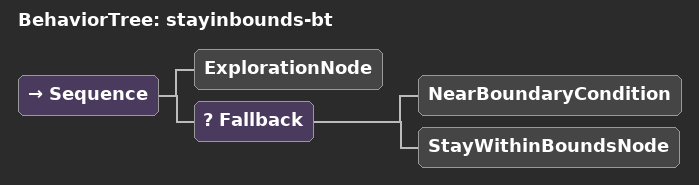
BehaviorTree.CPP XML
<?xml version="1.0" encoding="UTF-8"?>
<root BTCPP_format="4">
  <BehaviorTree ID="stayinbounds-bt">
    <Sequence>
      <ExplorationNode/>
      <Fallback>
        <NearBoundaryCondition/>
        <StayWithinBoundsNode/>
      </Fallback>
    </Sequence>
  </BehaviorTree>
</root>
